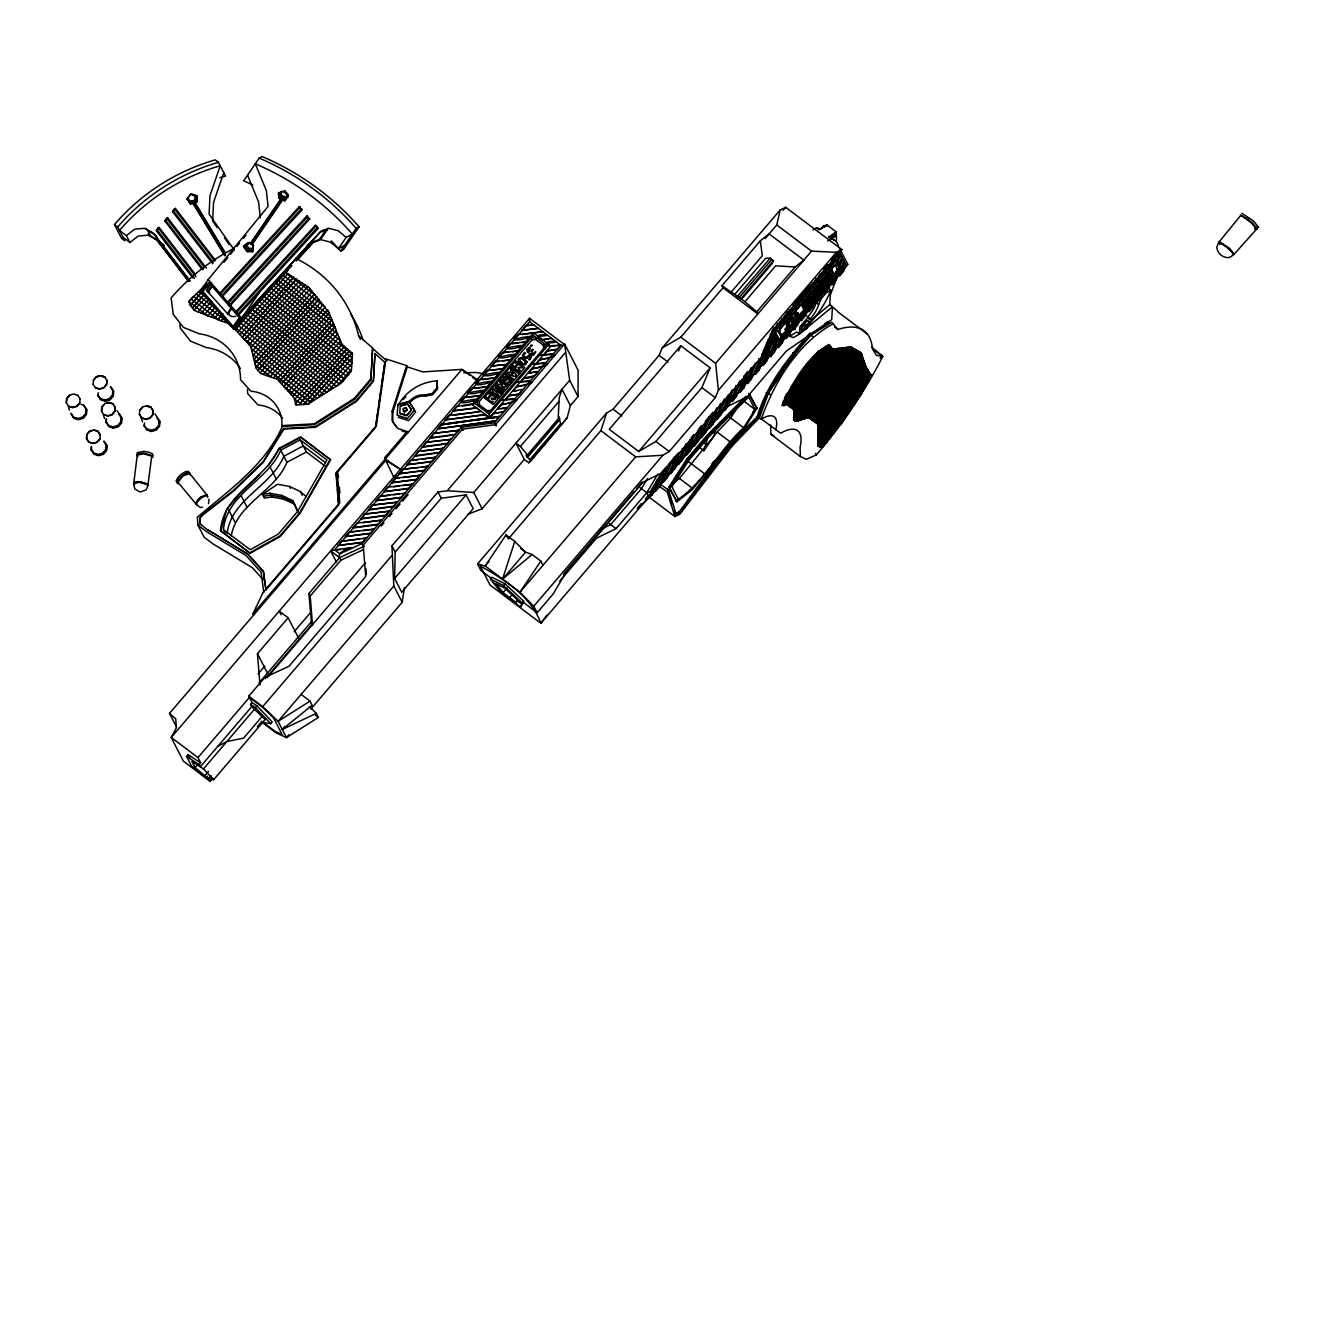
<?xml version="1.0" encoding="UTF-8"?>
<svg xmlns="http://www.w3.org/2000/svg" width="1325" height="1325" viewBox="0 0 1325 1325"><rect width="100%" height="100%" fill="white"/><g stroke="black" fill="none" stroke-linecap="round" stroke-linejoin="round"><path stroke-width="1.5" d="M338.471 504.278L335.97 472.892L376.366 425.607L385.923 358.909L406.643 365.617L392.167 411.098L392.117 420.737L397.715 428.422L407.09 431.553L407.736 432.811L402.104 430.923M406.643 365.617L407.288 366.876L392.813 412.34L392.763 421.996L396.125 426.6M398.278 405.003A44.752 41.158 -27.2 0 1 437.035 380.855L436.985 387.827L432.215 393.409L424.961 394.966A16.148 14.857 -27.2 0 0 409.077 401.873L398.03 404.523L408.829 401.409L414.592 410.038L407.355 418.501L397.119 415.089L398.03 404.523M817.923 424.265L818.022 446.177L820.821 447.502L822.957 446.575L842.567 421.797L810.569 359.721L842.402 421.681M817.989 438.509L822.361 447.022L817.823 438.161L872.181 374.842L870.508 374.445L865.871 366.975L860.952 352.649L850.766 346.868L793.957 414.261L793.874 416.365L852.29 347.73L869.117 380.242L871.055 376.83L857.689 350.81M872.181 374.842L870.575 374.462L817.84 436.14L818.022 434.236L869.813 373.335L818.022 434.236M824.63 444.455L817.873 431.304L818.038 432.215L869.101 372.176M818.038 430.194L868.537 371.132L817.889 430.078L818.055 428.174L867.825 369.973L818.055 428.174M817.906 426.037L867.097 368.814L817.906 426.037L817.79 424.166L866.186 367.555M790.81 319.623L792.367 316.211L789.915 319.308A12.124 4.339 -53 0 1 789.766 320.021L790.015 320.799M310.828 709.107L402.171 602.279L393.807 585.998L391.952 545.834L437.995 491.989L447.287 490.73L473.754 492.486L569.667 380.308L564.599 343.92L495.533 424.679L462.359 429.201L363.216 545.155L365.717 576.524L288.982 666.276L264.718 677.506L248.769 696.172L252.098 702.664L256.868 705.778L272.238 721.91L270.714 723.715L262.979 722.456M395.181 552.094L441.208 498.25L466.102 494.871L473.174 508.634L401.707 592.242L394.635 578.462L395.181 552.094L391.952 545.834M507.078 378.569L505.223 377.161L504.295 378.784M808.714 298.257L810.122 295.939M530.662 461.117L567.15 417.888L570.363 405.549L561.999 389.285L559.249 397.434L558.14 418.948L527.449 454.856L528.261 456.413L558.951 420.522L558.984 416.762L560.558 423.652L529.868 459.543L530.662 461.117L528.774 462.756L524.319 459.394L515.955 443.13L520.41 446.475L527.449 454.856M793.89 420.042L854.758 349.171L793.576 419.81L793.973 409.69L847.553 347.266M793.741 419.942L793.791 418.468L853.615 348.508L793.791 418.468M794.056 412.158L849.623 347.15L794.056 412.158L797.915 420.952L798.76 420.688L858.236 351.125L798.76 420.688M526.87 357.237L529.089 354.984L531.043 356.044A12.571 11.561 -27.2 0 0 531.474 357.021L530.132 359.307M570.363 405.549L578.031 396.589L578.114 370.205L564.599 343.92M789.932 332.376L789.75 336.252L793.344 337.593L799.571 334.033L832.464 306.688L829.781 304.684L830.344 294.995L838.079 274.358M795.083 329.793L795.248 326.612M823.123 226.84L823.156 225.962L822.113 228.032M823.587 227.204L823.637 226.31L822.659 226.956M824.084 227.055L824.15 225.548L821.384 228.794M804.921 304.038L804.938 301.686L806.113 301.487M832.464 306.688L831.719 319.623L786.321 351.075L747.201 396.854L727.558 406.444L650.84 496.196L637.607 508.618M823.007 280.867L823.653 279.542M803.033 304.054L804.109 304.286L803.265 303.789C801.112 304.733 805.583 309.719 804.06 305.876M803.099 305.545L803.43 306.721M263.244 579.803L252.33 567.68L213.093 543.979L204.166 537.254L197.955 525.164L197.326 517.313C228.712 490.217 264.752 465.787 282.357 426.435L314.588 424.662L354.785 399.222L370.884 380.109L372.607 348.011L358.644 335.854A133.063 122.397 -27.2 0 0 295.492 258.309M370.884 380.109L372.607 348.011M373.103 380.805L356.276 400.779L315.201 426.783L283.616 428.522L263.079 461.746L233.548 490.349L202.725 514.315L199.661 517.893L200.406 524.501L199.926 518.423L202.99 514.845L233.829 490.879L263.344 462.276L283.881 429.052L315.482 427.312L356.541 401.309L373.368 381.335L374.975 353.543L384.863 362.454L381.368 386.817M373.368 381.335L374.975 353.543M770.686 356.541L778.537 337.925L777.642 337.246L769.808 355.862L770.686 356.541L774.529 352.053L779.597 339.995L839.868 269.869L836.456 263.228C844.141 239.51 836.82 256.106 832.862 264.371L831.967 263.708L835.197 256.023L836.092 256.686M312.534 625.45L310.199 596.035L340.889 560.144L339.597 557.643C335.424 548.07 368.234 545.933 343.755 549.113M252.429 251.816L253.373 246.086L252.429 251.816L246.698 251.518L243.518 246.433L247.874 242.757L243.518 246.433M66.382 402.916L66.879 398.709L69.596 395.413M80.03 398.676L79.798 403.098L76.949 406.427L72.693 407.669L68.652 406.328L66.25 402.668L66.614 398.494L69.463 395.165L73.72 393.923L77.893 395.513M86.523 409.16L86.125 413.913L82.862 417.723L78.009 419.131L73.405 417.59M86.572 438.84L86.92 434.683L89.785 431.337L92.618 430.509M93.214 384.432L93.446 380.01L96.311 376.681L99.143 375.853M91.276 446.475L91.011 449.639L93.926 454.16L98.53 455.701L103.383 454.293L106.646 450.483L107.043 445.73L104.128 441.208M91.342 450.285L91.607 447.105M97.984 395.877L98.265 392.697M101.512 411.33L101.727 406.908L103.632 404.688M101.661 411.164L102.008 407.123L103.847 404.97M100.22 434.6L99.988 439.022L97.139 442.368L92.882 443.593L88.709 442.003M106.878 380.192L106.397 384.449L103.632 387.678L99.408 388.937M106.215 418.965L105.95 422.128L108.865 426.65L113.47 428.19L118.322 426.783L121.569 422.973L121.983 418.22L119.399 414.344M106.265 422.774L106.53 418.799M106.712 445.084L106.315 449.838L103.052 453.647L98.199 455.055L93.595 453.514M113.37 390.676L112.956 395.43L109.71 399.239L104.857 400.647L100.253 399.107M115.159 407.09L114.679 411.346L111.913 414.576M139.456 414.659L139.688 410.237L142.537 406.908L146.793 405.665L150.835 407.023L153.236 410.667L152.888 414.841L150.023 418.17L145.767 419.412L141.725 418.071L139.324 414.41M144.226 426.087L144.508 422.923M152.623 414.659L153.104 410.419M159.613 420.903L159.199 425.656L155.952 429.466L151.1 430.873L146.495 429.333M195.371 201.052L195.272 195.57L195.371 201.052L190.75 202.377L187.802 197.74L188.282 198.684M196.663 202.327L196.912 195.785L191.082 193.831L186.941 198.667L190.485 204.1L196.663 202.327L196.912 195.785M400.233 406.046L399.719 413.433L406.659 415.735L411.562 410.005L407.537 403.926L400.233 406.046L407.653 404.158M403.396 408.431L403.181 410.916L405.582 411.711L407.288 409.723L405.93 407.702L403.396 408.431L404.373 413.234M816.978 291.533L816.747 292.659M530.828 354.355L527.085 351.854L527.632 348.939M830.543 272.635L830.543 271.923M787.464 326.215L789.037 323.847M789.071 324.161L787.928 324.31M504.626 389.368L503.351 389.5M810.767 292.891L780.541 328.236L779.365 331.002L781.253 334.662L780.972 336.765L783.887 335.341L783.323 333.652L836.108 271.923L837.599 272.536L839.238 268.627L837.267 269.141L831.189 284.063L832.083 284.743L835.909 280.254L844.091 260.793L842.137 258.044L839.007 265.464L837.93 263.377L838.824 264.039L841.955 256.619L839.984 253.87L836.87 261.29L837.748 261.952L840.878 254.532M780.541 328.236L778.835 332.608L779.365 331.002M133.842 482.747L137.253 454.972L143.829 453.796L151.762 456.231L147.87 485.414L147.307 483.907L139.953 481.654L135.962 481.753L133.842 482.747L134.405 484.254M375.853 425.424L378.172 409.16M378.751 405.102L380.788 390.892M789.766 322.24L789.236 321.379M798.445 313.644L798.048 312.468M402.171 602.279L404.407 587.654M793.178 320.17L794.238 318.944L793.642 317.172M492.685 391.786L498.548 396.308C500.403 393.873 488.511 387.033 497.952 391.388M793.559 318.778L793.642 318.282M252.942 248.636L253.555 245.075L249.564 242.359L245.423 245.804L247.493 249.68L251.866 250.193L252.942 248.636L248.57 248.106L246.483 244.231M701.173 444.786L699.898 447.784L703.906 450.798L707.964 436.786M715.632 427.809L714.142 435.859L703.906 450.798M785.791 324.078L787.282 322.985M813.418 292.013L814.974 294.531M784.996 329.494L786.007 327.971M794.023 314.472L795.778 317.089M794.934 314.472L796.424 312.253L797.418 314.158M817.012 291.368L816.515 290.407L815.09 291.997M535.515 339.382L535.929 337.328L530.994 337.991L532.004 339.862L479.236 401.574L479.484 404.887L487.318 410.783L490.797 410.303L543.581 348.574L543.3 345.229L535.515 339.382L532.004 339.862M810.718 297.993C808.416 298.771 810.867 297.264 809.939 298.705M815.14 293.736L814.03 291.748L814.792 290.688M824.647 280.917C825.342 283.666 827.164 279.558 825.508 278.863M825.392 281.844L826.303 280.32M282.424 196.63L284.262 197.475L282.424 196.63L250.226 243.75L251.849 244.926L284.262 197.475M808.747 301.438L808.846 299.301M225.383 253.704L193.781 200.87L192.622 200.92L191.81 201.466L224.786 255.874M765.138 238.55L776.748 224.952L780.177 209.979L785.675 207.296L841.888 249.597L772.823 330.372L761.776 356.673L662.632 472.611L643.006 482.217L566.272 571.969L553.072 594.08L537.105 612.746L523.243 602.312L521.702 604.101L516.965 600.54M510.953 381.898L510.854 379.811M830.609 271.973C831.553 267.915 834.402 276.395 831.719 273.579M819.33 289.496L819.811 288.171M811.993 298.009L812.871 296.899L811.612 298.059M505.951 387.033C508.883 386.271 498.482 378.47 499.906 382.494M507.972 382.412L509.976 381.136L508.982 379.993M531.756 351.854L531.391 353.112L532.865 353.725L535.731 351.489M532.998 349.436L531.772 351.887M220.53 530.679C223.196 493.364 265.099 480.163 278.913 448.38L300.593 436.886L330.571 459.775L299.947 513.438L280.254 536.443L250.143 553.303L220.53 530.679L250.143 553.303M220.795 531.209L226.592 509.413L239.378 494.457L259.717 474.731M223.461 529.619C226.691 493.761 267.551 481.157 280.751 450.185L300.195 439.867L326.96 460.023L297.512 511.599L278.333 534.041L250.226 549.759L223.461 529.619L225.018 532.633M227.105 533.693C231.063 498.995 271.145 486.722 283.848 456.231L303.309 445.929L325.337 462.508M231.262 535.813C236.893 503.55 275.053 491.741 286.962 462.276L306.423 451.974L325.304 466.201M542.985 565.245L540.848 561.071L532.153 554.529L502.572 579.075L514.746 541.428L506.051 534.886L485.182 565.974L477.563 563.937L606.635 412.969L613.044 409.226L659.072 355.365L662.169 348.011L780.177 209.979M508.204 539.06L600.888 430.642L606.635 412.969M788.524 325.735L789.7 322.19M208.522 503.517L209.002 499.127M223.776 172.647L213.524 202.477L212.646 221.027L217.366 227.751M673.829 511.152L675.137 513.686L678.93 511.814L681.994 508.237C704.966 476.122 728.452 444.123 757.188 416.845C766.546 384.648 788.375 357.998 809.923 332.972L811.066 333.817L829.102 322.472L827.976 321.627L824.697 323.681M675.137 513.686L676.263 514.531L680.073 512.676L683.12 509.098C706.092 476.967 729.595 444.985 758.331 417.706C767.688 385.492 789.501 358.86 811.066 333.817M649.084 497.123L674.955 516.584L679.858 514.199L732.228 445.945L759.358 417.872L768.417 393.277L794.685 354.139L810.966 335.208L831.669 322.207L837.864 329.478A133.063 47.683 -53 0 1 872.512 349.088L876.372 355.299L882.781 356.458A193.616 69.397 -53 0 1 816.332 454.906L806.246 459.311L800.366 456.512L770.935 434.352L770.637 425.01M800.366 456.512L800.085 447.171A52.702 18.881 -53 0 0 780.607 433.192L775.738 429.697A37.63 13.482 -53 0 0 761.146 419.213C774.645 381.65 797.633 343.274 833.458 323.548M783.042 402.982L830.941 346.951L782.876 402.85C783.406 396.837 789.849 407.653 781.949 405.417C792.632 382.528 806.445 357.485 829.019 344.467L832.63 349.204L785.228 404.44L832.547 349.088L850.932 346.984M796.408 311.541L794.089 314.522M520.559 607.132L523.673 601.152L504.991 583.778L491.857 577.203L490.333 578.992L500.9 592.325L520.559 607.132L523.673 601.152M229.093 313.843L227.403 313.545L230.716 308.659M227.751 313.627L230.981 308.891M235.767 316.427L231.428 316.509L227.85 314.058L231.179 309.189M819.595 287.757L820.009 286.829M820.672 285.521L819.96 283.997L821.318 283.749M787.994 324.36L786.354 325.9L787.812 323.565M786.752 325.072L787.646 323.946M192.754 277.902L156.333 230.683L158.222 227.85L159.116 227.42L195.537 274.656M202.394 269.72L164.731 220.861L167.513 217.615L206.435 268.097M212.778 263.774L172.598 211.652L174.486 208.837L175.38 208.406L215.561 260.512M678.483 351.108L680.752 345.726L710.183 367.886L701.902 387.612L655.858 441.457L638.716 451.477L609.285 429.317L680.752 345.726M537.105 612.746L533.76 606.237L662.848 455.27L669.241 451.527L715.285 397.682L718.382 390.312L836.39 252.297L841.888 249.597M761.511 355.58L768.616 338.67M770.189 334.91L773.817 327.822L774.711 328.484L755.349 374.478L754.455 373.816L773.038 329.66M835.793 259.22L840.977 268.213L779.597 339.995L774.429 331.002L777.642 323.333L778.537 323.996L759.192 369.99L755.349 374.478M786.884 322.72L787.977 321.445M788.425 322.836L787.878 323.615M785.377 329.528L786.156 328.285L785.311 329.478M796.358 316.559L798.379 313.71L795.712 317.039M805.6 304.584L804.043 305.578L804.523 306.953M809.774 300.56L810.602 298.605M809.989 299.367L812.059 298.059M815.372 290.241L815.173 289.612M815.223 294.283L816.68 292.61M831.272 274.573L829.781 275.898M824.398 293.719L829.467 281.678L828.572 281.016L823.504 293.04L824.398 293.719L828.241 289.231L833.293 277.19L832.415 276.528M828.241 289.231L827.347 288.552L829.516 283.401M832.083 284.743L837.135 272.702L836.241 272.039M839.901 266.126L843.015 258.706M836.473 276.147L840.083 267.551M839.752 275.766L845.168 262.88L844.273 262.217L838.858 275.087L839.752 275.766L843.578 271.277L846.244 264.967L845.168 262.88M651.237 494.109L652.132 494.788L657.962 480.909L657.067 480.23L653.556 488.594L654.451 489.256M654.716 490.482L662.997 470.806L663.875 471.468L655.593 491.144L654.716 490.482L648.902 496.892L646.766 492.718L640.207 487.782M661.556 478.838L663.808 473.472M663.278 482.184L671.56 462.508L670.665 461.829L662.384 481.505L663.278 482.184L667.104 477.696L675.386 458.019M672.239 462.707L674.491 457.34M670.947 473.207L679.228 453.531L678.334 452.852L670.053 472.528L670.947 473.207L674.789 468.719L683.071 449.043L682.176 448.363M676.148 462.673L678.4 457.307M677.721 463.551L686.002 443.875L686.897 444.554L678.615 464.23L677.721 463.551L673.895 468.04L674.789 468.719M685.323 450.119L689.099 441.175M678.615 464.23L682.458 459.742L690.739 440.066L689.845 439.387M685.406 454.574L693.687 434.898L694.582 435.577L686.3 455.253L685.406 454.574L681.563 459.063L682.458 459.742M690.739 446.525L693.008 441.159M686.3 455.253L690.126 450.765L698.408 431.089L697.513 430.426M693.969 446.277L702.25 426.6L701.356 425.938L693.074 445.614L693.969 446.277L697.795 441.788L706.076 422.112L705.198 421.449L712.867 412.472L713.761 413.135L705.48 432.811L701.637 437.3L700.743 436.637L709.024 416.961L709.918 417.623L701.637 437.3M699.915 433.971L702.184 428.604M710.598 417.839L712.867 412.472M709.306 428.323L717.587 408.647L716.692 407.984L708.411 427.66L709.306 428.323L713.148 423.851L721.429 404.175L720.535 403.496L719.028 407.073M714.506 417.806L716.775 412.439M716.096 418.683L724.378 399.007L725.272 399.686L716.991 419.362L716.096 418.683L712.254 423.172L713.148 423.851M725.206 401.674L727.458 396.308M716.991 419.362L720.817 414.874L729.098 395.198L728.203 394.519M724.659 410.386L732.94 390.709L732.046 390.03L723.765 409.707L724.659 410.386L728.485 405.897L736.766 386.221L735.888 385.542M729.114 401.641L731.367 396.274M732.327 401.409L740.609 381.732L739.714 381.053L731.433 400.73L732.327 401.409L736.17 396.92L744.451 377.244L743.557 376.565L747.383 372.093L748.277 372.756L739.996 392.432L739.118 391.769L747.383 372.093M739.797 385.509L742.05 380.143M743.706 385.492L747.466 376.548M748.973 372.971L751.225 367.605L752.12 368.267L743.838 387.943L739.996 392.432M754.306 364.905L746.787 382.793L747.681 383.455L751.507 378.967L759.788 359.29L758.894 358.628M747.681 383.455L755.962 363.779L755.068 363.116M763.664 356.558L765.983 351.075M767.506 347.432L769.825 341.949M774.711 328.484L778.537 323.996L760.815 363.663L780.839 320.385M763.018 365.518L776.384 333.751L775.489 333.072L762.123 364.839L763.018 365.518L766.86 361.029L777.46 335.838M787.878 311.358L782.379 319.507L779.15 327.192L778.255 326.53L774.429 331.002L775.324 331.664L778.206 331.366L836.456 263.228M767.473 356.756L769.759 351.357M772.773 344.152L776.566 335.159M786.222 315.019L782.976 322.704L782.098 322.041L785.924 317.553L788.507 311.408M810.9 284.444L792.996 305.379L793.89 306.058L790.048 310.53L786.818 318.215L785.924 317.553M774.363 349.651L776.533 344.5M793.89 306.058L790.661 313.727L789.766 313.064L793.592 308.576L796.838 300.891L797.716 301.57L794.487 309.238L793.592 308.576M781.816 336.567L777.477 346.885L778.371 347.564L782.197 343.076L787.265 331.035L786.388 330.356M778.371 347.564L783.439 335.507L782.545 334.844M783.489 337.246L785.659 332.078M798.081 302.547L800.664 296.403L801.559 297.082L798.329 304.767L797.435 304.087M801.277 299.599L804.507 291.914L805.401 292.593L802.172 300.278L801.277 299.599L798.71 302.597M786.04 338.587L791.108 326.546L790.213 325.867L785.145 337.908L786.04 338.587L789.882 334.099L794.95 322.058L794.056 321.379M806.395 292.047L808.349 287.426L809.227 288.105L805.997 295.79L805.103 295.111M806.395 293.62L811.529 284.477M793.708 329.61L798.776 317.569L797.882 316.89L792.814 328.948L793.708 329.61L797.551 325.122L802.619 313.081M816.912 279.128L813.666 286.813L812.788 286.134L816.018 278.449L816.912 279.128L813.07 283.616L809.84 291.301L808.946 290.622M797.551 325.122L796.656 324.459L800.283 315.847M804.109 311.358L800.499 319.971L801.377 320.633L805.219 316.145L810.287 304.104M812.788 286.134L816.614 281.645L819.198 275.501M801.377 320.633L806.461 308.592L805.567 307.913M827.529 265L824.283 272.685L825.177 273.347L828.423 265.663L827.529 265L823.686 269.488L824.581 270.151L820.738 274.639L817.508 282.324L816.614 281.645M806.494 310.315L809.393 303.425M824.581 270.151L821.351 277.836L820.457 277.157L824.283 272.685M812.507 300.659L808.167 310.994L809.062 311.657L812.888 307.185L817.972 295.127M809.062 311.657L814.13 299.616L813.235 298.937M812.722 304.783L814.892 299.616M836.572 257.365L838.924 251.8L831.355 260.512L832.249 261.174L829.019 268.859L828.125 268.197M820.192 291.699L815.836 302.017L816.73 302.696L820.572 298.208L825.641 286.15L824.746 285.488M816.73 302.696L821.798 290.639L820.904 289.976M821.848 292.361L824.017 287.21M492.602 390.13L492.701 391.819M794.288 314.158L795.083 312.882M806.064 303.607L807.256 303.972L806.759 302.547M1218.785 242.326L1216.781 246.98C1217.195 253.373 1222.942 258.309 1229.335 257.53L1233.658 254.814L1232.581 252.711L1224.466 245.175L1218.785 242.326L1219.861 244.413M813.533 291.765L815.239 289.662M819.098 289.181L817.823 286.349L820.622 285.637M505.868 379.712C510.075 382.958 497.819 377.493 505.686 376.201M734.944 294.183L765.635 258.276L770.14 258.16L773.485 260.677L772.326 263.311L741.636 299.218L721.959 285.687L760.335 240.819L769.08 233.929L803.861 260.114L795.116 267.004L756.757 311.872L757.834 313.959L723.036 287.773L721.959 285.687M803.795 304.005L804.855 303.988M830.527 273.96L828.688 274.043M807.803 316.857A16.148 5.78 -53 0 0 816.15 302.531L817.542 299.566M810.304 318.745A16.148 5.78 -53 0 0 818.651 304.419L821.434 298.473L826.204 292.875L830.725 290.291L828.224 288.419M253.638 615.015L252.992 613.773L262.996 592.507L339.73 502.755L337.229 471.385L338.62 477.398M816.2 292.444L815.007 293.67M789.982 319.358L791.108 317.685M805.782 326.447L806.875 324.294L804.209 326.016L804.126 327.507L805.782 326.447L803.298 324.575M809.707 321.727L806.892 320.948L801.989 326.695L801.774 331.002L806.544 327.921L809.707 321.727L806.428 320.6L801.526 326.331L801.31 330.637L806.08 327.573L808.449 322.919M811.298 319.491L807.14 318.364L799.902 326.828L799.588 333.188L806.627 328.65L811.298 319.491L806.793 316.095M502.374 388.937L497.504 385.244L497.736 384.051M487.318 410.783L486.557 412.174L491.476 411.495L490.797 410.303M196.398 503.467L198.005 500.552L204.712 495.517L207.263 495.318L207.843 497.007M526.042 358.446C534.638 351.854 525.528 362.537 530.116 359.274M529.967 348.342C530.861 345.527 526.423 349.353 526.82 349.817M872.016 374.727L861.316 393.658L841.176 423.868M857.209 400.1L828.638 344.699L857.209 400.1L818.171 446.243L818.121 444.14L863.337 390.494L841.557 348.127M867.03 383.538L868.571 380.805L817.84 440.148L817.906 442.086L865.242 386.718M249.862 552.773L279.989 535.913L299.665 512.908L330.289 459.245M774.429 331.002L778.537 323.996M647.494 478.491L641.416 488.693L610.709 524.584L600.01 529.834M559.597 581.294L596.432 538.215L616.075 528.625L646.766 492.718L657.929 474.002M652.132 494.788L650.989 492.585L657.962 480.909M810.237 296.138L812.672 296.916M775.158 331.565L778.255 326.53M330.571 459.775L300.858 437.416L279.178 448.91L268.163 465.754M737.975 406.411L730.704 418.004L717.14 432.033L679.41 478.441L673.183 483.377M752.766 412.357L754.902 408.978M743.64 427.727L755.068 409.524L748.625 397.003L708.13 437.697L688.934 460.139L671.908 486.755L678.334 499.277C705.314 480.611 719.591 449.506 743.64 427.727L727.475 415.57M748.824 393.393L757.088 408.15L744.352 428.439L730.506 442.765L692.412 489.588L676.926 501.844L668.744 487.269L686.996 458.748L706.689 435.726L745.925 396.291M676.926 501.844L669.87 488.113L688.139 459.593L707.815 436.571L749.95 394.254M839.868 269.869L840.977 268.213M540.848 561.071L519.98 592.176L533.76 606.237M824.713 280.966L823.885 279.426L822.941 280.817L824.481 283.186L826.734 281.148L826.618 278.316M843.313 420.688L820.324 447.27L844.654 418.7L812.871 357.038L844.654 418.7M846.592 415.47L848.845 412.506L817.658 351.821M849.739 411.164L819.115 446.691L850.932 409.392L820.44 350.065M826.088 346.305L792.151 385.989L826.253 346.421L855.122 403.197L853.035 406.295L823.239 348.326M834.452 348.839L859.312 397.003L861.399 393.906L837.947 348.475L861.233 393.773M331.316 240.951A193.616 138.612 34.2 0 1 340.658 251.154L343.539 249.597L359.058 226.823A193.616 138.612 34.2 0 0 262.068 156.549L259.17 158.106L243.668 180.879A193.616 138.612 34.2 0 1 252.777 184.937M288.154 269.919L233.829 329.461L200.489 290.953L208.24 279.558L268.097 206.418L266.342 190.601L255.294 163.803A193.616 138.612 34.2 0 1 352.284 234.078L346.123 237.407L338.372 248.785L330.472 242.127L320.932 239.709L313.23 242.442L297.91 259.236M202.708 291.285L208.77 282.391L239.361 317.735L233.299 326.629L202.708 291.285L211.387 282.589M282.407 191.843L278.283 193.168L279.078 198.353L284.908 200.82L288.27 196.332L284.196 191.612M281.033 191.578L279.956 193.152L280.552 197.028L284.925 198.882L288.088 194.56L285.041 191.032L281.033 191.578L281.629 195.454L280.552 197.028M279.078 198.353L278.846 192.34M283.964 192.589L285.041 191.032M247.493 249.68L248.57 248.106M246.698 251.518L252.992 250.972M284.925 198.882L285.985 197.309L281.629 195.454M252.479 246.649L253.555 245.075M287.028 196.133L288.088 194.56M284.908 200.82L285.471 199.992L279.641 197.524M287.707 197.16L288.27 196.332M291.947 265.547L233.829 329.461L241.581 318.083L320.981 231.047L328.683 228.314L338.223 230.732L346.123 237.407M319.524 239.262L325.569 230.368L327.59 229.291L321.528 238.185L307.152 245.158M340.658 251.154L356.16 228.38L359.058 226.823M251.187 242.939L281.115 199.131M251.352 243.949L283.666 196.647M252.181 243.651L282.242 199.661M233.829 329.461L258.922 293.206M843.926 269.174L847.785 264.288L839.205 247.593M788.971 324.443L787.067 326.745M793.46 319.11L791.77 321.279M822.229 286.051L819.943 286.78M525.164 353.328L524.518 352.384L522.232 355.597L524.104 357.733M797.534 314.373L796.308 315.93M233.299 326.629L239.345 318.381M547.242 614.8L540.865 623.263L490.018 584.987L480.246 565.941C504.113 579.406 530.928 595.985 540.865 623.263L655.56 489.107M525.147 353.295L523.64 355.647L524.783 357.237M791.323 322.124L792.714 320.849M711.658 464.214L714.192 461.034M791.754 321.925L791.837 321.329M200.489 290.953L205.69 284.593M223.908 262.317L227.817 257.547M230.418 254.367L234.326 249.597M236.927 246.417L239.527 243.237M243.436 238.467L246.036 235.287M495.517 420.919L437.482 428.869L495.517 420.919L499.343 416.431L489.886 418.17L485.43 414.824L445.15 419.893L485.215 414.41L489.886 418.17L499.558 416.862L441.308 424.381L489.67 417.756L493.496 413.268L503.185 411.942L507.243 407.885L501.413 408.68M344.55 379.099L252.545 309.785L344.5 379.016L342.264 381.799L250.276 312.551M234.227 248.206A193.616 178.097 -27.2 0 0 171.124 297.959L173.26 314.389L183.413 327.374L199.147 333.784A52.702 48.478 -27.2 0 1 240.537 379.695L250.872 391.173A37.63 34.616 -27.2 0 1 281.927 425.607L314.158 423.818L354.355 398.378L370.453 379.265M791.356 319.507L792.449 318.398M156.333 230.683L159.116 227.42M164.731 220.861L167.513 217.615M172.598 211.652L175.38 208.406M187.206 199.181L191.082 193.831M93.578 380.275L96.427 376.929L99.276 376.101L96.493 376.979M79.666 402.85L76.784 406.162L72.56 407.421M189.227 301.636L193.599 296.403L228.397 322.588L227.817 323.283M101.859 407.156L103.764 404.937M208.919 299.069L197.988 311.855M114.795 411.263L111.946 414.592L107.689 415.835M201.284 313.263L211.586 301.09M212 305.876L204.497 314.522M96.973 442.086L99.855 438.774M214.683 307.88L207.81 315.797M220 311.839L214.468 318.298M139.821 410.485L142.669 407.156M152.756 414.592L149.858 417.905L145.634 419.164M286.067 388.904L336.119 330.356L335.026 327.639L275.55 282.871L235.519 329.693M284.809 272.172L277.902 280.254L332.509 321.362L331.896 319.872L279.327 381.467L331.929 319.938M237.821 332.26L287.856 273.745M290.688 275.583L240.04 334.695M246.847 342.281L299.168 281.082M249.117 344.782L302.001 282.921M304.833 284.759L251.087 347.498M307.665 286.597L252.065 351.506M310.149 288.833L253.025 355.514M254.003 359.572L310.812 402.369L254.003 359.539L312.319 291.434M260.263 372.888L320.981 301.885M266.739 375.621L325.271 307.036L282.457 274.788M270.134 376.78L327.474 309.735M285.024 271.907L309.056 287.508L329.08 312.866L273.497 377.873M276.942 379.116L330.488 316.36L280.155 277.488M333.304 323.366L281.546 383.886L333.337 323.433L334.745 326.927L283.848 386.469L307.367 404.158M334.712 326.861L283.947 386.585M288.37 391.488L337.577 333.933M290.622 393.989L338.985 337.428M340.393 340.923L292.842 396.407M294.597 399.62L341.916 344.285M295.458 403.761L344.434 346.487M351.837 363.547L327.838 391.504M337.461 385.509L351.456 369.145M337.179 485.182L336.252 473.422L375.555 427.445L384.863 362.454M265.961 589.923L263.559 571.771L247.941 554.413L208.273 530.083L247.676 553.883L263.294 571.241L265.961 589.923L338.736 504.808M396.705 475.029L393.724 477.182L384.581 457.87L407.09 431.553M252.992 613.773L461.961 369.377L477.812 379.927M176.589 727.177L169.517 713.397L385.84 460.388L384.581 457.87M565.245 345.163L529.553 318.315L171.207 737.445L183.43 761.229L210.195 781.386L212.861 778.272M366.396 537.652L362.768 542.554L337.726 545.536L341.568 541.047L366.611 538.066L362.785 538.579M374.064 528.675L370.437 533.577L345.411 536.559L349.237 532.07L374.279 529.089L362.818 530.662M381.732 519.698L378.122 524.601L353.295 527.996L356.922 523.093L381.948 520.112L362.851 522.729M389.418 510.721L385.79 515.624L360.963 519.019L364.59 514.117L389.633 511.135L364.59 514.117M397.086 501.744L393.459 506.647L368.632 510.042L372.259 505.14L397.301 502.158L372.259 505.14M404.754 492.767L401.127 497.687L376.101 500.651L379.927 496.163L404.97 493.198M412.423 483.807L408.812 488.71L383.77 491.691L387.612 487.203L412.638 484.221L403.098 485.53M420.108 474.83L416.481 479.733L391.438 482.714L395.281 478.226L420.323 475.244L403.131 477.596M427.776 465.853L424.149 470.756L399.107 473.737L402.949 469.249L427.992 466.267L422.261 467.046M435.445 456.877L431.834 461.779L406.792 464.76L410.618 460.272L435.66 457.291L422.294 459.129M443.113 447.9L439.502 452.802L414.675 456.197L418.303 451.295L443.328 448.314L422.327 451.196M450.798 438.923L447.171 443.825L422.344 447.237L425.971 442.318L451.013 439.353L425.971 442.318M458.467 429.946L454.839 434.865L430.012 438.26L433.639 433.358L458.682 430.377L433.639 433.358M437.482 428.869L441.308 424.381M445.15 419.893L448.993 415.404L480.975 411.479L476.321 407.702L452.819 410.916L476.536 408.117M452.819 410.916L456.661 406.427L475.013 403.479L533.263 335.324L533.23 332.558L551.25 346.388L560.608 345.096L547.457 346.007L533.263 335.324M460.504 401.939C502.821 392.912 445.846 411.148 464.33 397.45L479.749 395.794L464.33 397.45M468.172 392.962C510.506 383.935 453.514 402.171 471.998 388.473L487.418 386.817L471.998 388.473M475.841 383.985C518.174 374.958 461.183 393.194 479.683 379.497L495.086 377.84L481.787 379.662M483.509 375.025C525.843 365.998 468.868 384.217 487.352 370.536L502.771 368.863L487.352 370.536M504.709 364.64L491.194 366.048L495.02 361.559L510.44 359.887L512.99 356.905M498.862 357.071C541.196 348.044 484.205 366.28 502.705 352.582L518.108 350.926L512.411 351.705M506.531 348.094C548.832 339.101 491.89 357.286 510.373 343.606L525.777 341.949L521.984 342.479M514.199 339.117C556.517 330.124 499.558 348.326 518.042 334.629L542.819 331.714L522.05 334.529M521.884 330.14L538.348 328.352L522.1 330.554L525.71 325.652L533.892 324.989L525.71 325.652M336.318 561.899L330.67 550.918L334.612 549.858L529.619 321.76L529.553 318.315M259.965 685.075L257.464 653.705L288.154 617.798L279.244 611.09L281.115 614.75M311.723 625.549L308.907 593.534L339.597 557.643L363.862 546.397L363.216 545.155M474.632 401.773L472.081 404.771L533.445 332.989M479.749 395.794L483.592 391.306M487.418 386.817L491.26 382.329M495.086 377.84L498.929 373.352M502.771 368.863L505.322 365.882M518.108 350.926L521.934 346.438M525.777 341.949L529.602 337.461M484.321 397.55L489.008 392.001L498.068 398.842L493.347 404.357L484.321 397.55L493.347 404.357M493.546 398.842L494.672 399.372C498.051 398.179 484.47 389.749 490.714 396.539M492.403 389.964L495.351 388.059L501.579 392.763L500.469 393.624L498.598 392.217M513.504 365.948L512.593 366.627L514.978 368.433M530.497 345.394L532.286 345.146L531.192 346.355L530.497 345.61M497.372 384.333L502.39 385.062L499.889 382.461M334.612 549.858L339.879 553.817L361.808 543.681L461.282 427.329L494.473 422.808L560.79 345.245L563.754 345.196M508.171 372.474L506.928 372.921L507.773 373.783M529.685 351.489L528.377 350.148L529.95 348.309M491.244 401.773C479.17 392.233 491.078 400.796 488.842 397.202M488.826 397.02L489.521 396.158M510.638 374.826L507.475 373.683M517.611 364.888L515.458 365.866L516.038 366.992M505.67 376.168L507.922 377.757M518.257 364.193L515.955 362.437L515.64 363.249M525.346 361.675C523.342 370.503 513.868 351.208 525.362 361.708M528.973 351.208L532.667 349.369M381.285 526.042L383.952 522.895M389.318 516.634L392.001 513.504M396.009 508.8L400.034 504.096M402.717 500.966L408.067 494.705M512.908 373.286C509.347 370.868 513.669 376.333 512.758 373.17M531.921 351.473L532.799 350.479M207.495 776.135L205.971 777.941L191.38 765.701L186.643 756.492L188.183 754.703L200.655 762.836L199.131 764.624L200.274 766.844L251.965 706.374M492.171 399.902L491.509 399.024M258.127 673.878L264.785 666.077M294.133 631.76L310.1 613.077M525.959 360.599L527.135 361.808M521.652 366.561C524.998 370.536 514.547 364.392 519.135 369.162M516.17 375.041L515.524 376.515L513.123 375.936M494.672 399.372L495.55 399.338M519.003 371.265L520.013 370.47M510.937 381.865L509.512 383.074L507.906 382.478M531.441 355.133L533.379 355.266L535.681 352.317M498.829 397.898L503.351 392.548L494.341 385.774L489.819 391.107L498.829 397.898L503.368 392.581M509.545 385.409L513.57 380.656L504.527 373.865L500.519 378.602L509.529 385.376M519.996 373.203L524.683 367.654L515.657 360.847L510.953 366.396L519.98 373.17M259.187 682.773L311.64 621.425M503.185 411.942L493.712 413.698L489.67 417.756L489.19 414.162L547.457 346.007M200.655 762.836L197.972 757.585L249.448 697.381L263.327 707.898L273.646 717.968L282.01 734.249L275.55 731.698L261.638 721.214L262.284 722.473L276.196 732.94L286.465 737.611L318.398 717.405L316.311 713.33L309.437 706.589M266.673 677.224L311.408 624.92M267.004 677.853L365.435 562.727M471.866 404.34L489.67 417.756L551.034 345.974M514.696 398.494C472.545 403.761 546.778 394.27 501.38 404.721L497.537 409.21L507.028 407.454M505.223 400.233L509.048 395.744L518.737 394.419L522.58 389.931M522.365 389.517L512.891 391.256L516.717 386.768C562.131 376.333 487.882 385.807 530.033 380.54M520.559 382.279L524.402 377.791C530.083 380.938 547.937 367.24 530.166 373.037M545.387 362.586C503.235 367.853 577.468 358.379 532.07 368.814L528.228 373.302L537.718 371.563M535.913 364.325L539.739 359.853C585.137 349.403 510.903 358.893 553.055 353.609M543.581 355.365L547.424 350.877L557.113 349.552L560.79 345.245L529.619 321.76M265.762 718.779L213.689 779.68L208.538 778.835L195.106 767.556L197.789 764.409M265.132 719.508L251.7 706.672L250.558 704.453L252.098 702.664M250.558 704.453L255.327 707.567L256.868 705.778M195.106 767.556L191.943 761.428L203.437 768.914L254.93 708.693M248.769 696.172L262.681 706.656L391.753 555.688M447.287 490.73L565.295 352.698M208.572 771.332L204.828 775.721L205.971 777.941M208.538 778.835L211.139 775.787M262.499 716.013L243.568 738.158L226.857 741.52L217.764 746.389M257.249 726.746L261.273 722.026M394.635 578.462L466.102 494.871M393.807 585.998L278.101 721.33L286.465 737.611L289.016 734.613M520.41 446.475L558.786 401.607M316.311 713.33L282.275 729.462L284.842 726.481M467.758 514.332L482.118 508.767L524.319 459.394M529.868 459.543L526.886 456.827L533.462 449.125M536.095 446.045L541.362 439.883M543.995 436.803L549.262 430.658M551.896 427.578L559.796 418.336M528.774 462.756L567.15 417.888M783.025 210.41L785.675 207.296M489.024 561.502L485.182 565.974L519.98 592.176L635.685 456.843L662.848 455.27M662.169 348.011L680.835 337.13L723.036 287.773M731.599 291.666L762.289 255.758L760.335 240.819M737.23 296.651L770.14 258.16M738.903 297.91L771.812 259.418M740.576 299.168L773.485 260.677M502.572 579.075L525.594 552.161L532.153 554.529M741.636 299.218L744.981 301.736L775.672 265.828L795.116 267.004M490.333 578.992L503.45 585.567L504.991 583.778M503.086 592.673L496.047 583.795L504.792 588.168L517.247 599.761L516.203 602.544L503.086 592.673L507.127 587.952M509.645 597.608L512.344 594.461M638.716 451.477L710.183 367.886M718.382 390.312L715.632 363.332L811.546 251.137L836.39 252.297M835.595 235.718L832.895 237.457L835.661 234.227L835.578 236.231L833.988 237.258L835.628 235.337M563.523 574.139L634.029 491.674M636.712 488.527L642.095 482.25M797.716 301.57L801.559 297.082M805.401 292.593L809.227 288.105M828.423 265.663L832.249 261.174M829.4 266.689L831.967 263.708M775.324 331.664L836.688 259.882M812.043 291.401L833.309 266.507L837.102 264.47L833.309 266.507M816.829 286.78L821.268 281.728L823.372 285.803L818.983 290.904L816.896 286.846M821.98 280.784L826.419 275.732L828.506 279.79L824.133 284.908L822.047 280.834M825.028 277.935L825.955 276.975L825.359 279.028M808.879 296.933L809.558 296.005M814.047 290.887L814.858 289.993M820.192 283.716L820.457 283.235M819.827 285.703L819.049 285.703M811.562 296.601L812.407 296.783M668.098 464.827L677.058 454.342M691.12 437.896L693.687 434.898M698.788 428.919L701.356 425.938M829.715 277.637L828.059 274.788L829.45 273.993M786.918 326.993L788.309 326.033M808.747 300.874L808.896 301.835L809.707 300.112M816.531 293.057L815.455 294.117M825.144 282.871L826.734 281.148M818.204 291.831L814.312 296.369L812.159 292.245L816.101 287.757L818.138 291.782M637.325 508.27L641.333 503.583M645.341 498.896L649.349 494.208M774.148 349.005L776.798 345.908M782.098 339.713L784.731 336.616M659.552 484.437L662.218 481.323M667.535 475.095L670.202 471.982M675.535 465.754L678.185 462.64M683.518 456.413L686.184 453.299M698.159 439.287L700.826 436.173M706.142 429.946L708.809 426.832M714.125 420.605L716.792 417.491M722.125 411.263L724.775 408.15M727.442 405.036L732.775 398.808M735.425 395.695L740.758 389.467M743.424 386.353L747.416 381.683M750.066 378.569L755.399 372.342M758.066 369.228L763.382 363M766.065 359.87L770.09 355.166M774.098 350.462L778.123 345.759M782.131 341.055L784.814 337.925M788.839 333.221L792.863 328.534M796.872 323.83L799.555 320.7M804.921 314.423L807.588 311.292M812.954 305.015L815.637 301.885M820.987 295.624L823.67 292.494M827.694 287.79L830.361 284.66M835.727 278.382L838.41 275.252M845.102 267.418L847.785 264.288M659.817 484.503L664.935 478.507M667.502 475.526L672.62 469.547M696.917 441.126L689.232 450.102L690.126 450.765M698.192 439.618L703.31 433.639M710.978 424.662L704.585 432.149L705.48 432.811M726.315 406.725L719.922 414.195L720.817 414.874M727.607 405.218L734 397.748M736.551 394.751L741.669 388.772M744.219 385.774L749.337 379.795M757.006 370.818L750.612 378.304L751.507 378.967M765.966 360.35L772.359 352.881M774.91 349.883L780.027 343.904M782.595 340.906L787.713 334.927M795.381 325.95L788.988 333.436L789.882 334.099M796.656 324.459L810.718 307.996M813.285 305.015L818.403 299.019M820.953 296.038L826.071 290.059M827.347 288.552L842.7 270.615M655.593 491.144L659.436 486.656L667.717 466.98L666.823 466.317L662.036 471.932L650.095 491.923L646.766 492.718M804.689 367.323L818.684 350.959L806.147 365.518L807.008 366.942M782.777 405.301L831.736 348.028L782.611 405.168L785.228 404.44M834.336 349.005L786.835 404.556M837.996 348.409L788.789 405.963L838.112 348.591M790.926 407.487L841.988 348.077L790.561 407.239M851.13 347.084L793.957 414.261M800.946 419.826L859.378 351.771L801.095 419.942L787.431 393.393M805.799 418.452L861.366 353.477L805.633 418.336L807.422 417.938L791.439 387.049L807.422 417.938M861.863 354.901L807.985 417.59L861.863 354.901L861.366 353.477M862.177 356.21L809.293 418.071L862.343 356.326L862.84 357.767L810.519 418.948M863.32 359.191L811.413 419.594L863.171 359.075L863.817 360.615L812.473 420.356L863.817 360.615M864.314 362.056L813.533 421.118L864.314 362.056L864.794 363.481L814.759 422.013M865.291 364.905L815.67 422.642L865.126 364.789L865.788 366.346L816.73 423.404L865.788 366.346M818.005 436.256L870.74 374.594M818.005 440.281L868.736 380.938M818.055 442.202L865.242 387.033L845.035 347.713M826.22 440.38L795.613 380.838L827.015 441.755L822.61 446.922M1234.171 254.185L1256.481 229.258L1251.545 223.031L1242.353 216.124L1240.448 215.809L1219.298 241.713L1229.6 248.421L1234.171 254.185L1232.416 253.903M210.112 285.157L206.336 290.722L207.892 290.97M211.288 286.498L207.495 292.08L209.698 292.477M211.801 286.978L208.224 292.229L227.403 313.545M787.282 322.107L788.574 321.048M296.088 260.975L314.075 241.2M791.572 318.712L793.708 317.222M792.449 317.868L791.124 319.192M299.185 206.799L219.933 293.057L222.683 296.253L301.934 209.979L299.185 206.799L301.934 209.979M221.043 293.239L300.295 206.965M222.418 294.829L301.669 208.555M227.718 302.067L306.969 215.793L309.719 218.973L230.467 305.247L208.24 279.558M227.983 303.475L307.234 217.217L306.969 215.793M229.357 305.081L308.609 218.807L309.719 218.973M315.267 225.383L236.016 311.657L238.765 314.837L318.017 228.562L315.267 225.383L318.017 228.562M237.125 311.822L316.377 225.548M238.517 313.412L317.752 227.138M790.379 320.551L791.423 319.557M489.703 417.822L493.496 413.268M816.134 291.848L815.107 292.212M206.518 283.997L189.127 300.825L189.574 304.286L194.394 310.464L230.765 324.443M838.261 246.168A57.008 20.438 -53 0 0 831.173 238.964L828.638 237.043L836.257 231.908L836.522 240.206M792.383 318.348L793.708 318.331M787.63 322.505L788.541 322.538M543.3 345.229L544.79 343.987L545.171 348.674L543.581 348.574M810.999 320.302L829.781 304.684M282.275 729.462L312.137 705.198L310.033 701.124L301.123 694.399M819.397 289.546L818.105 287.111M675.8 500.999L678.897 498.548M233.929 249.497L209.102 214.137L209.979 195.587L220.232 165.757A193.616 178.097 -27.2 0 0 119.482 230.434L126.388 235.635L134.537 229.242L144.74 228.264L153.269 233.051L189.773 280.652M123.026 237.324L129.933 242.525L138.065 236.132L148.284 235.154L156.814 239.941L188.282 280.983M297.678 511.053L294.548 504.262L283.798 499.21L271.857 496.958L264.371 498.101L262.449 494.341L277.604 484.238L289.529 486.474L300.295 491.525L306.224 496.577M823.421 227.337L825.094 226.26M815.289 294.332L814.378 294.697M310.033 701.124L278.101 721.33L262.681 706.656M245.423 245.804L248.504 243.933M790.661 335.589L796.905 332.028L799.571 334.033M812.904 229.871L816.465 227.883A57.008 20.438 -53 0 1 819.761 229.059M827.628 240.951L831.173 238.964M526.853 357.203L525.528 357.435M338.372 248.785L344.533 245.456M811.331 296.452L812.722 297.015M781.253 334.662L783.323 333.652M134.554 484.536L134.007 483.078L136.061 482.118L139.937 482.018L147.075 484.205L147.771 486.093L146.098 489.902L140.069 492.039L134.736 488.925L133.759 483.426L139.854 482.333L147.207 484.586M526.522 358.379L527.416 357.965M340.889 560.144L363.282 549.776M325.569 230.368L320.137 232.306L241.581 318.083L230.467 305.247M504.593 388.921L501.529 386.337L503.434 386.668M818.088 424.398L808.432 417.458L795.845 421.433L856.911 350.347M789.518 390.279L804.242 418.948L803.298 419.081L860.372 352.317M479.484 404.887L477.662 405.467L477.282 400.796L479.236 401.574M191.81 201.466L193.665 201.367M194.891 200.092L190.27 201.433L190.75 202.377M186.941 198.667L190.237 203.603L196.398 201.814M104.592 403.578L108.849 402.353L112.89 403.694L115.292 407.338L114.927 411.512L112.078 414.857L107.822 416.083L103.781 414.742L101.379 411.081M108.981 402.601L106.132 403.413L108.898 402.684L113.006 403.943M92.485 430.261L89.653 431.089L86.804 434.418L86.44 438.592L88.841 442.252M97.007 442.119L92.75 443.345L88.924 441.987L86.721 438.674M404.589 410.767L407.123 410.021L405.93 407.702M510.423 372.275L508.154 372.441M409.673 403.048A16.148 14.857 -27.2 0 1 425.557 396.142L432.811 394.585L437.581 388.987L437.035 380.855M262.449 494.341L269.936 493.215L281.861 495.451L292.61 500.502L294.548 504.262M263.41 496.213L270.896 495.086L282.821 497.322L293.587 502.39M499.343 416.431L441.523 424.795L467.725 421.201M471.75 420.654L487.865 418.452M537.9 336.335C564.748 334.927 524.982 332.078 542.372 339.697L547.987 338.935M512.477 343.771L518.174 342.993M546.827 343.059C573.659 341.635 533.958 338.803 551.25 346.388M508.618 352.218L502.705 352.582M556.898 349.121L547.424 350.877M499.045 361.46L495.02 361.559M502.838 360.93L508.535 360.152M491.194 366.048L506.597 364.375M549.229 358.098L539.739 359.853M541.544 367.075L532.07 368.814M511.235 375.157L513.139 375.969M511.467 375.323L510.622 374.793M533.876 376.052L524.402 377.791M526.207 385.028L516.717 386.768M512.891 391.256L516.767 390.726M518.522 394.005L509.048 395.744M462.574 406.063L470.176 405.019M510.854 402.982L501.38 404.721M453.167 415.272L479.004 411.744M429.813 437.83L454.624 434.434M422.128 446.807L446.956 443.411M414.46 455.783L439.287 452.388M412.754 460.438L418.468 459.642M406.792 464.76L431.619 461.365M418.435 467.576L402.949 469.249M399.107 473.737L423.934 470.342M399.305 478.11L395.281 478.226M391.438 482.714L416.265 479.319M393.542 486.838L399.272 486.043M383.77 491.691L408.597 488.279M382.064 496.328L389.699 495.285M393.508 494.755L399.239 493.977M376.101 500.651L400.928 497.256M368.416 509.628L393.243 506.233M360.748 518.605L385.575 515.21M353.079 527.582L377.907 524.187M359.009 531.176L349.237 532.07M345.411 536.559L370.222 533.163M343.688 541.196L358.976 539.109M337.726 545.536L362.553 542.14M352.483 547.473L334.977 549.875L340.409 549.577M492.536 398.428L493.562 398.875M206.832 494.821L189.674 473.472L183.115 475.841L177.964 482.234L196.547 504.626L195.968 502.953L197.574 500.038L200.754 497.007L206.832 494.821L207.429 496.809M206.866 495.186L200.969 497.306L196.332 503.069L196.978 505.14L200.323 507.425L202.477 507.26M463.733 372.822L475.99 372.474L481.936 373.484L482.548 374.677M836.257 231.908L826.634 224.654L818.999 229.805L816.465 227.883M503.417 386.635L505.223 387.049M491.525 399.057L491.144 398.063L492.039 398.245M505.885 379.745L504.461 378.967M214.932 307.632L212.182 304.452M231.014 326.232L228.264 323.052M227.85 314.058L229.225 314.29M1241.79 213.308L1253.516 220.96L1258.75 227.552L1256.746 227.221M1240.432 214.898L1252.175 222.534L1257.392 229.126L1255.388 228.794M1254.576 228.96L1256.481 229.258M1219.298 242.16L1229.285 248.669L1233.724 254.268M522.795 364.657L525.429 364.872L527.118 361.775M526.058 358.479L524.087 357.7M830.245 274.192L830.676 273.066M525.545 357.468L524.087 356.723M507.906 377.724L510.87 379.844M407.288 366.876L422.808 371.911L461.961 369.377L469.762 375.257M197.177 196.282L190.899 194.113L195.769 196.531M399.62 413.201L406.543 415.52L411.446 409.789L407.537 403.926M398.212 417.209L408.448 420.621L415.669 412.158L408.829 401.409M101.909 375.903L104.592 376.797L106.994 380.441L106.646 384.614L103.797 387.96L99.524 389.186L95.499 387.844L93.098 384.184M104.725 377.045L100.683 375.704L104.542 377.095M95.367 387.596L99.491 388.871M148.267 406.377L150.967 407.272M146.86 406.013L150.768 407.322L152.971 410.618M141.609 417.822L145.733 419.097M80.875 404.257L83.939 405.284L86.854 409.806L86.456 414.559L83.193 418.352L78.341 419.76L73.736 418.236L70.821 413.715M103.648 414.493L107.772 415.768M68.519 406.063L72.643 407.355M108.534 426.004L113.138 427.544L117.991 426.137L121.254 422.327L121.652 417.574L116.964 410.518M93.909 429.863L97.951 431.205L100.352 434.848M93.959 430.194L98.067 431.453M502.953 389.219L501.96 388.738M507.061 378.536L508.436 379.596M520.178 363L522.812 364.69M514.961 368.4L519.218 371.447M770.935 434.352L773.866 435.759M528.261 456.413L526.075 455.253L526.886 456.827M145.386 228.728L156.847 236.314M148.152 234.111L164.383 245.44M385.84 460.388L400.995 469.679L385.227 459.112L388.357 461.464M806.826 302.597L806.047 301.438M1247.405 217.433L1249.574 218.625M186.643 756.492L199.131 764.624M676.263 514.531L668.612 490.151L660.115 484.039L661.258 484.884M660.065 486.871L667.154 491.923L674.955 516.584M786.023 403.976L794.139 409.806M793.576 419.81L795.994 421.565M841.06 255.957L841.955 256.619M843.197 260.131L844.091 260.793M845.35 264.304L846.244 264.967M776.748 224.952L811.546 251.137M835.015 279.575L835.909 280.254M819.844 273.977L820.738 274.639M822.162 286.134L821.235 283.683M819.463 287.492L820.026 288.717M812.175 282.937L813.07 283.616M819.678 297.529L820.572 298.208M867.362 334.066L837.93 311.905A133.063 47.683 -53 0 0 831.901 306.986M816.15 302.531L818.651 304.419M871.701 347.2L882.781 356.458L874.599 350.313M812.01 306.506L812.888 307.185M834.601 327.01L837.864 329.478M848.331 347.167L867.196 383.67M789.153 309.868L790.048 310.53M839.901 348.177L790.015 406.841M829.98 345.759L784.35 399.454L785.228 396.473L791.042 407.57M806.627 328.65L805.633 327.904A44.752 16.032 -53 0 0 830.725 290.291M810.966 335.208L812.755 336.55M832.216 351.473L834.618 348.955L859.312 397.003M781.485 318.845L782.379 319.507M815.571 354.918L846.758 415.603M862.062 392.747L818.121 444.14M778.702 339.332L779.597 339.995M781.303 342.397L782.197 343.076M792.913 352.765L794.039 353.609M794.685 354.139L796.474 355.481M804.126 368.516L835.793 430.327M802.039 371.629L833.558 433.159M800.101 375.008L831.322 435.975M797.865 377.84L829.251 438.923M764.956 363.249L764.061 362.57L758.298 369.327L759.192 369.99M838.029 427.511L806.064 365.286M768.417 393.277L770.206 394.618M766.065 392.747L767.192 393.591M824.564 444.322L818.038 431.437M680.835 337.13L715.632 363.332M742.944 387.281L743.838 387.943M755.962 407.288L757.088 408.15M743.756 401.011L755.068 409.524M761.03 418.617L775.738 429.697M759.358 417.872L761.146 419.213M757.188 416.845L758.331 417.706M659.072 355.365L667.999 362.089M701.902 387.612L715.285 397.682M719.955 422.393L721.098 423.238M713.413 428.969L714.539 429.813M717.14 432.033L730.075 441.772M729.379 441.904L730.506 442.765M730.721 444.223L731.847 445.084M706.689 435.726L707.815 436.571M702.465 441.805L706.473 444.819M686.996 458.748L688.139 459.593M686.863 460.404L704.652 473.787M704.072 473.77L705.215 474.632M705.016 476.586L706.142 477.447M613.044 409.226L621.955 415.934M655.858 441.457L669.241 451.527M676.164 476.006L692.346 488.18M520.973 361.907L522.713 363.216M518.539 361.775L520.195 363.033M516.485 362.686L522.514 367.224M517.628 364.922L515.624 363.216M666.227 477.017L667.104 477.696M600.888 430.642L635.685 456.843M513.487 365.915L516.021 366.959M668.744 487.269L669.87 488.113M656.968 480.495L657.862 481.174M515.624 374.213L512.709 370.752M668.612 490.151L667.485 489.306L671.626 504.262M655.693 483.509L656.587 484.188M681.994 508.237L683.12 509.098M219.751 177.848A193.616 178.097 -27.2 0 1 225.548 176.093L218.459 162.312L215.23 159.878A193.616 178.097 -27.2 0 0 114.48 224.554L121.552 238.334L124.798 240.769L117.71 226.989L114.48 224.554M678.93 511.814L680.073 512.676M650.989 492.585L650.095 491.923L651.37 494.391M501.281 381.998L505.223 384.962M497.968 391.422L498.614 392.25M472.892 377.608L476.006 379.96M491.227 401.74L492.585 402.618L493.248 401.293M475.013 403.479L489.19 414.162M284.759 272.089L315.499 295.276M609.5 523.69L616.075 528.625M335.059 327.706L275.55 282.871M337.627 334.049L273.298 285.637M595.091 537.221L596.432 538.215M351.622 366.727L261.787 299.102M339.548 384.184L247.974 315.251M333.155 388.225L243.369 320.633M198.816 291.517L206.269 297.131L194.129 310.116M329.975 390.246L241.067 323.333M196.233 294.001L217.35 309.901L211.139 317.056M236.049 323.929L326.745 392.2M243.121 338.157L320.352 396.241M520.858 548.583L525.594 552.161L514.746 541.428M189.276 302.034L207.478 315.748M251.435 348.823L317.188 398.328M252.744 354.239L313.959 400.283M255.361 365.054L271.608 377.294M301.934 404.539L294.448 398.908M295.558 404.158L296.452 404.854M491.592 578.478L480.909 570.446L477.563 563.937M493.248 582.685L497.985 586.246M330.67 550.918L339.597 557.643M200.141 523.971L208.538 530.613M197.955 525.164L206.866 531.872L246.102 555.572L261.124 572.251L263.808 592.557M315.433 715.169L318.398 717.405M197.972 757.585L171.207 737.445L176.374 727.806L175.745 718.879L169.517 713.397M744.981 301.736L756.757 311.872M373.037 348.839L386.999 360.996M340.343 340.856L341.602 343.987L352.533 353.527L351.324 371.066L341.072 383.223L307.913 404.208L295.707 404.887L294.216 397.947L277.306 379.182L260.959 373.65L256.106 368.234L250.905 346.752L233.448 327.424M503.45 585.567L522.149 602.941M512.725 370.785L510.556 368.632L511.003 371.497L509.91 372.772M255.327 707.567L270.714 723.715M203.437 768.914L213.689 779.68M531.457 355.166L530.812 354.322M307.234 217.217L308.609 218.807M516.187 375.074L515.607 374.18M525.313 360.135C523.773 356.127 516.452 357.286 518.555 361.808M174.486 208.837L214.667 260.959M173.095 210.46L213.275 262.582M167 218.807L204.679 267.667M165.608 220.43L203.288 269.29M158.222 227.85L195.901 276.71M156.83 229.49L194.51 278.349M153.667 233.813L190.005 281.115M156.433 239.196L188.846 281.562M361.808 543.681L363.862 546.397M224.455 237.854L229.192 244.595M154.926 413.847L159.944 421.549L159.53 426.302L156.284 430.112L151.414 431.503L146.827 429.979L143.895 425.457M156.615 417.143L159.066 420.82L158.685 425.308L155.605 428.902L151.017 430.227L146.678 428.787L144.226 425.11M139.605 414.493L141.808 417.789M110.787 386.801L113.702 391.322L113.288 396.076L110.041 399.885L105.188 401.293L100.584 399.752L97.653 395.231M110.373 386.933L112.824 390.593L112.443 395.082L109.362 398.676L104.774 400.018L100.435 398.56L97.984 394.9M112.824 403.993L115.027 407.288M118.67 413.814L121.122 417.491L120.724 421.979L117.66 425.573L113.072 426.915L108.716 425.457L106.265 421.797M77.761 395.264L80.162 398.924M83.541 405.4L85.993 409.077L85.595 413.566L82.531 417.16L77.943 418.485L73.587 417.044L71.136 413.367M97.884 431.503L100.087 434.799M103.731 441.341L106.182 445.001L105.785 449.49L102.721 453.084L98.133 454.425L93.777 452.968L91.326 449.307M244.098 245.605L247.262 250.69M193.781 200.87L225.465 253.141M192.622 200.92L225.482 255.145M192.456 201.748L224.306 254.317M519.118 369.128L520.029 370.503M494.473 422.808L496.179 425.938L495.533 424.679M461.282 427.329L462.988 430.459L462.359 429.201M839.984 253.87L846.377 266.292M835.396 265.497L837.267 269.141M825.889 276.925L826.75 279.045M794.868 314.423L795.928 316.393M778.206 331.366L781.618 338.007M815.554 453.382L816.332 454.906M749.702 395.132L755.068 405.549M551.73 338.422L542.372 339.697M569.667 380.308L578.031 396.589M506.051 534.886L507.492 537.668M424.961 394.966L425.557 396.142M473.754 492.486L482.118 508.767M358.644 335.854L360.417 339.299M437.995 491.989L441.208 498.25M392.167 411.098L392.813 412.34M352.45 354.023L268.693 291.02M328.12 310.497L341.651 344.069M323.134 304.502L263.294 374.379M351.291 370.851L259.485 301.785M354.355 398.378L354.785 399.222M336.318 386.138L245.672 317.934M270.996 288.32L340.177 340.409L338.935 337.345M323.548 394.221L236.463 328.716M266.391 293.703L352.185 357.882L318.248 397.566M257.183 304.485L349.104 373.683L346.835 376.383L254.88 307.168M314.158 423.818L314.588 424.662M300.195 439.867L306.423 451.974M281.927 425.607L282.357 426.435M225.763 320.65L224.472 322.025M219.105 320.021L191.347 299.168M280.751 450.185L286.962 462.276M300.295 491.525L302.216 495.285M289.529 486.474L290.506 488.345M270.217 467.212L276.445 479.302M147.638 230.418L150.387 235.8M281.861 495.451L283.798 499.21M269.936 493.215L271.857 496.958M126.388 235.635L129.933 242.525M308.907 593.534L310.199 596.035M241.018 495.517L247.228 507.624M288.154 617.798L298.506 637.938M228.712 509.91L234.923 522.017M257.464 653.705L267.816 673.829M264.718 677.506L265.364 678.764M208.406 777.891L210.195 781.386M188.183 754.703L189.757 757.767M292.61 500.502L298.092 512.378M247.543 175.198L258.59 201.996L260.346 217.797M153.12 455.634L152.491 453.912L149.046 452.289L144.11 451.345L137.154 452.603L137.783 454.309M152.888 457.357L152.243 455.651L143.862 453.067L136.906 454.326L137.866 456.595M133.759 483.426L134.305 484.933M190.303 474.648L189.641 472.727L186.726 472.959L182.701 475.228L179.074 478.689L177.252 482.018L177.914 483.923M189.674 473.472L190.303 475.277M189.21 473.34L188.548 471.435L185.632 471.65L181.608 473.919L177.981 477.381L176.159 480.71L176.821 482.615M141.344 418.319L142.52 421.814M103.383 414.99L104.559 418.485M68.254 406.576L69.447 410.071M179.869 324.509L180.349 328.169L190.485 341.138L206.22 347.564A52.702 48.478 -27.2 0 1 240.405 368.565M826.634 224.654L826.833 226.31M365.899 568.607L366.362 574.487M339.399 487.203L339.862 493.082M337.494 489.107L338.587 502.838M259.17 158.106A193.616 138.612 34.2 0 1 356.16 228.38M117.71 226.989A193.616 178.097 -27.2 0 1 218.459 162.312M403.264 399.686A44.752 41.158 -27.2 0 1 405.897 396.705M282.623 418.269A37.63 34.616 -27.2 0 0 257.961 404.953L247.609 393.475A52.702 48.478 -27.2 0 0 247.46 389.451M350.595 313.926A133.063 122.397 -27.2 0 1 362.967 339.78M531.457 356.988A12.571 11.561 -27.2 0 1 531.027 356.011M882.003 354.951A193.616 69.397 -53 0 1 880.214 358.413M828.638 237.043A57.008 20.438 -53 0 1 834.319 240.653M834.717 233.515L834.651 235.022L831.951 236.744L834.717 233.515M835.148 234.989L833.508 236.893L835.148 234.989M200.887 293.024L190.436 305.379L200.887 293.024M203.553 295.044L192.522 308.079L203.603 295.127M222.666 313.859L217.847 319.623L222.716 313.926M223.047 318.563L221.176 320.865L223.047 318.563M293.471 277.339L242.343 337.279L293.521 277.422M296.303 279.178L244.595 339.78L296.303 279.178M314.439 293.984L255.013 363.613L314.489 294.051M316.609 296.585L255.973 367.621L316.642 296.668M318.778 299.202L258.011 370.387L318.778 299.202M346.918 348.607L299.053 404.705L346.951 348.674M349.436 350.794L303.673 404.44L349.436 350.794M351.953 352.997L308.692 403.711L352.003 353.063M499.674 379.53L495.152 384.879L504.196 391.67L508.717 386.337L499.691 379.563M510.175 367.307L505.388 372.938L514.415 379.745L519.201 374.097L510.191 367.34M806.047 299.516L801.443 304.783L803.596 308.907L808.151 303.591L806.047 299.516M811.43 293.222L806.743 298.572L808.896 302.696L813.517 297.297L811.43 293.222M831.719 269.505L827.098 274.772L829.268 278.896L833.806 273.579L831.719 269.505M822.394 348.624L798.428 376.664L822.394 348.624M829.185 344.682L785.891 395.33L829.185 344.682M836.092 348.641L787.729 405.202L836.092 348.641M843.727 347.713L791.986 408.249L843.727 347.713M845.648 347.481L793.046 409.011L845.648 347.481M855.751 349.701L794.95 420.803L855.751 349.701M808.416 362.52L840.431 424.812L808.416 362.52M793.692 384.068L812.275 420.224L793.692 384.068M351.87 362.437L264.039 296.32L351.903 362.52"/></g></svg>
